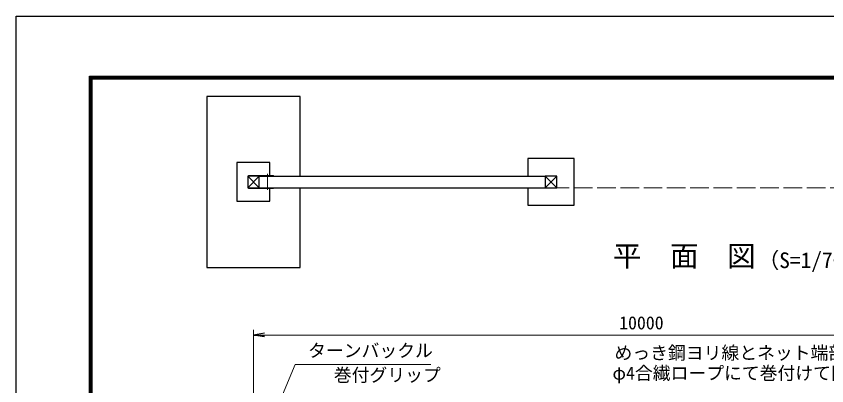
# Model space of a CAD drawing. Units: millimetres, scale not verified. Extents: x -14700 to 14700, y -10395 to 10395.
# Drawn here: x -14700 to -4261, y 5639 to 10395 of the extents above; entities that cross this region are included whole.
import ezdxf
from ezdxf.enums import TextEntityAlignment as Align

# ---------------------------------------------------------------- set-up
doc = ezdxf.new("R2010")
doc.units = ezdxf.units.MM
doc.header["$LTSCALE"] = 40
doc.linetypes.add('DASHED', pattern=[7.5, 6, -1.5])
doc.linetypes.add('USER1', pattern=[50.8, 31.75, -6.35, 6.35, -6.35])
for name, color, linetype, lineweight in [('0-0_D-TTL-TXT', 7, 'Continuous', 13), ('0-1_D-STR1', 1, 'Continuous', 25), ('0-2_D-BMK', 2, 'USER1', 13), ('0-3_D-STR3', 3, 'Continuous', 13), ('0-5_D-STR-DIM', 7, 'Continuous', 13), ('0-8_D-STR-TXT', 7, 'Continuous', 13), ('0-9_D-STR2', 7, 'Continuous', 13), ('0-B_D-STR4', 7, 'Continuous', 25), ('0-C_D-TTL', 7, 'Continuous', 25)]:
    doc.layers.add(name, color=color, linetype=linetype, lineweight=lineweight)
doc.layers.add('0-6_0', color=7, linetype='Continuous')
doc.styles.add('ＭＳ ゴシック', font='')
doc.styles.get('ＭＳ ゴシック').set_extended_font_data('MS Gothic')

# ---------------------------------------------------------------- blocks, each defined once
blk = doc.blocks.new('_Open')
at = {"layer": '0-6_0'}
blk.add_line((-40, 6.67), (0, 0), dxfattribs=at)
blk.add_lwpolyline([(-40, -6.67), (0, 0), (-40, 0)], dxfattribs=at)

msp = doc.modelspace()

# ---------------------------------------------------------------- linework, layer by layer
at = {"layer": '0-1_D-STR1'}
for p, q in [((-11719.24, 8337.77), (-11569.24, 8187.77)), ((-11569.24, 8337.77), (-11719.24, 8187.77)), ((-11569.24, 8337.77), (-7888.24, 8337.77)), ((-7888.24, 8337.77), (-7738.24, 8187.77)), ((-7738.24, 8337.77), (-7888.24, 8187.77)), ((-11569.24, 8187.77), (-7888.24, 8187.77))]:
    msp.add_line(p, q, dxfattribs=at)
for points in [[(-11719.24, 8337.77), (-11719.24, 8187.77), (-11569.24, 8187.77), (-11569.24, 8337.77)], [(-7888.24, 8337.77), (-7888.24, 8187.77), (-7738.24, 8187.77), (-7738.24, 8337.77)]]:
    msp.add_lwpolyline(points, close=True, dxfattribs=at)
at = {"layer": '0-2_D-BMK'}
msp.add_line((-11464.24, 8365.27), (-11464.24, 8160.27), dxfattribs=at)
at = {"layer": '0-3_D-STR3'}
for p, q in [((-11706.74, 8346.77), (-11386.74, 8346.77)), ((-11706.74, 8346.77), (-11706.74, 8337.77)), ((-11706.74, 8337.77), (-11386.74, 8337.77)), ((-11386.74, 8346.77), (-11386.74, 8337.77)), ((-11706.74, 8187.77), (-11386.74, 8187.77)), ((-11706.74, 8178.77), (-11706.74, 8187.77)), ((-11706.74, 8178.77), (-11386.74, 8178.77)), ((-11386.74, 8178.77), (-11386.74, 8187.77))]:
    msp.add_line(p, q, dxfattribs=at)
at = {"layer": '0-5_D-STR-DIM'}
for p, q in [((-11644.24, 5414.74), (-11644.24, 6360.48)), ((-11504.24, 6290.48), (-1784.24, 6290.48))]:
    msp.add_line(p, q, dxfattribs=at)
at = {"layer": '0-8_D-STR-TXT'}
msp.add_lwpolyline([(-9358.93, 5913.85), (-11109.5, 5913.85), (-11401.47, 5213.59)], dxfattribs=at)
at = {"layer": '0-9_D-STR2', "linetype": 'DASHED'}
msp.add_line((-11719.24, 8187.77), (1155.76, 8187.77), dxfattribs=at)
at = {"layer": '0-B_D-STR4'}
msp.add_line((-8113.24, 8562.77), (-8113.24, 8337.77), dxfattribs=at)
for points in [[(-12244.24, 9362.77), (-12244.24, 7162.77), (-11044.24, 7162.77), (-11044.24, 8187.77)], [(-11044.24, 8337.77), (-11044.24, 9362.77), (-12244.24, 9362.77)], [(-8113.24, 8187.77), (-8113.24, 7962.77), (-7513.24, 7962.77), (-7513.24, 8562.77), (-8113.24, 8562.77)], [(-11856.74, 8512.77), (-11856.74, 8012.77), (-11431.74, 8012.77), (-11431.74, 8187.77)], [(-11431.74, 8337.77), (-11431.74, 8512.77), (-11856.74, 8512.77)]]:
    msp.add_lwpolyline(points, dxfattribs=at)
at = {"layer": '0-C_D-TTL', "color": 2}
msp.add_lwpolyline([(-14700, 10395), (14700, 10395), (14700, -10395), (-14700, -10395)], close=True, dxfattribs=at)
at = {"layer": '0-C_D-TTL'}
for points in [[(-13755, 9625), (13755, 9625), (13755, -9625), (-13755, -9625)], [(-13746.25, 9616.25), (13746.25, 9616.25), (13746.25, -9616.25), (-13746.25, -9616.25)], [(-13737.5, 9607.5), (13737.5, 9607.5), (13737.5, -9607.5), (-13737.5, -9607.5)], [(-13728.75, 9598.75), (13728.75, 9598.75), (13728.75, -9598.75), (-13728.75, -9598.75)], [(-13720, 9590), (13720, 9590), (13720, -9590), (-13720, -9590)]]:
    msp.add_lwpolyline(points, close=True, dxfattribs=at)

# ---------------------------------------------------------------- block references
at = {"layer": '0-5_D-STR-DIM', "xscale": 3.5, "yscale": 3.5, "rotation": 180}
msp.add_blockref('_Open', (-11644.24, 6290.48), dxfattribs=at)

# ---------------------------------------------------------------- texts
at = {"layer": '0-0_D-TTL-TXT', "style": 'ＭＳ ゴシック'}
for s, height, p in [('平\u3000面\u3000図', 269.5, (-7015.4, 7092.59)), ('（S=1/70）', 202.1, (-5149.3, 7092.75))]:
    msp.add_text(s, height=height, dxfattribs=at).set_placement(p, align=Align.BOTTOM_LEFT)
at = {"layer": '0-5_D-STR-DIM', "style": 'ＭＳ ゴシック'}
msp.add_text('10000', height=168.3, dxfattribs=at).set_placement((-6935.26, 6314.1), align=Align.BOTTOM_LEFT)
at = {"layer": '0-8_D-STR-TXT', "style": 'ＭＳ ゴシック'}
for s, p in [('ターンバックル', (-10941.04, 5957.45)), ('めっき鋼ヨリ線とネット端部のφ6合繊ロープを', (-6995.32, 5927.9)), ('巻付グリップ', (-10609.53, 5642.84)), ('φ4合繊ロープにて巻付けて固定', (-7021.08, 5666.93))]:
    msp.add_text(s, height=168.3, dxfattribs=at).set_placement(p, align=Align.BOTTOM_LEFT)

doc.saveas('drawing.dxf')
